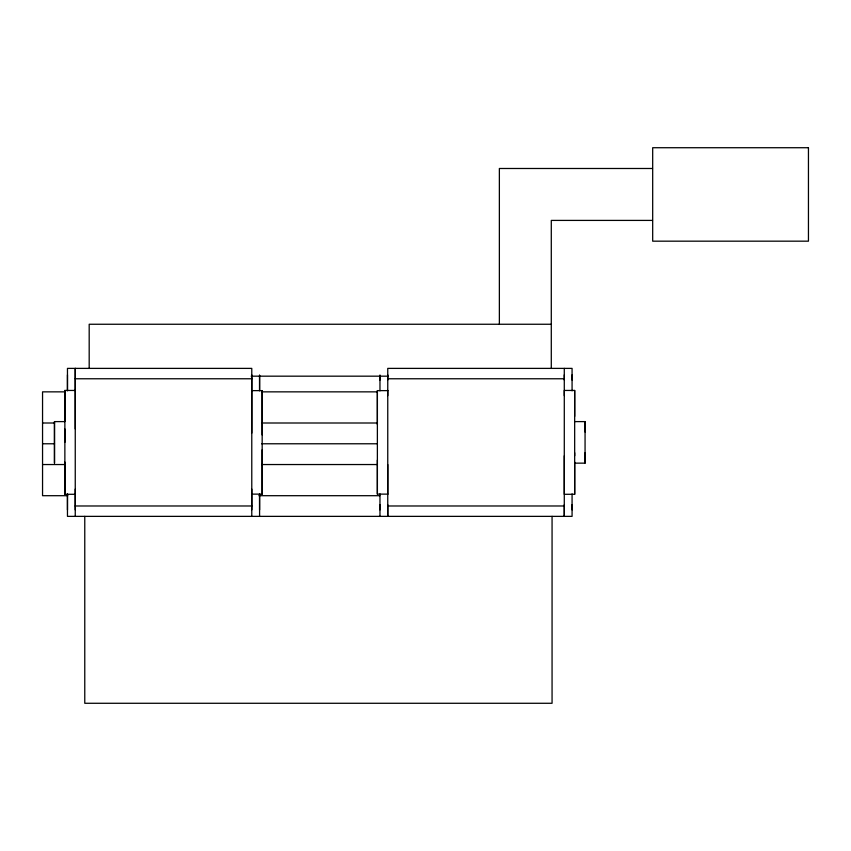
<?xml version="1.0" encoding="UTF-8"?>
<svg xmlns="http://www.w3.org/2000/svg" width="851" height="851" viewBox="0 0 851 851"><rect width="100%" height="100%" fill="white"/><g stroke="black" fill="none" stroke-linecap="round" stroke-linejoin="round"><path stroke-width="1.28" d="M54.485 421.607L54.485 463.146L54.485 421.607L64.867 421.607M75.25 494.293L64.867 494.293L64.867 428.936M64.867 421.426L64.867 390.449L75.25 390.449M67.463 493.899L67.463 516.366L572.074 516.366L572.074 493.899M67.463 390.843L67.463 368.387L251.779 368.387L251.779 433.106M75.25 516.366L75.25 368.387L75.25 428.936M251.779 516.366L251.779 374.876M259.576 516.366L259.576 493.899M259.576 390.843L259.576 375.227L259.576 390.449M251.779 494.123L262.172 494.123L262.172 390.63L251.779 390.63M387.758 494.123L377.376 494.123L377.376 460.114M377.376 424.638L377.376 390.63L387.758 390.63M379.971 509.877L379.971 504.686M379.971 380.067L379.971 375.227L379.971 390.843M387.758 504.686L387.758 516.366L387.758 368.387L572.074 368.387L572.074 390.843M387.758 494.293L387.758 464.55M387.758 395.641L387.758 390.449M387.758 380.067L387.758 374.876M564.287 504.686L564.287 516.366L564.287 368.387M564.287 455.817L564.287 494.293L574.67 494.293L574.67 462.072M564.287 395.641L564.287 390.449L574.67 390.449L574.67 455.817M564.287 380.067L564.287 374.876M572.074 509.877L572.074 504.686M572.074 380.067L572.074 374.876M574.67 494.293L574.67 452.764M574.67 416.416L574.67 390.449M574.67 463.146L585.062 463.146L585.062 452.764M585.062 431.989L585.062 421.607L574.67 421.607M652.494 168.487L499.367 168.487L499.367 324.252M652.504 220.409L551.288 220.409L551.288 368.387M551.288 324.252L89.185 324.252L89.185 368.387M251.183 376.174L387.96 376.174M75.25 378.769L251.779 378.769M387.758 378.769L564.287 378.769M65.123 391.854L42.55 391.854L42.55 495.697L67.782 495.697M261.661 391.854L377.184 391.854M42.55 423L54.507 423M261.661 423L377.184 423M42.55 443.775L54.507 443.775M261.661 443.775L377.184 443.775M42.55 464.54L65.123 464.54M261.661 464.54L377.184 464.54M258.927 495.697L379.844 495.697M75.25 505.983L251.779 505.983M387.758 505.983L564.287 505.983M585.062 421.607L585.062 463.146M552.065 516.366L552.065 703.277L84.77 703.277L84.77 516.366M379.971 493.899L379.971 516.366M377.376 390.63L377.376 494.123M262.172 390.63L262.172 434.957M262.172 449.785L262.172 494.123M259.576 494.293L259.576 509.877M251.779 489.102L251.779 509.877M75.25 489.102L75.25 509.877M67.463 374.876L67.463 390.449M67.463 494.293L67.463 509.877M64.867 390.449L64.867 442.371M64.867 462.072L64.867 494.293M808.45 147.723L652.685 147.723L652.685 241.173L808.45 241.173L808.45 147.723"/></g></svg>
